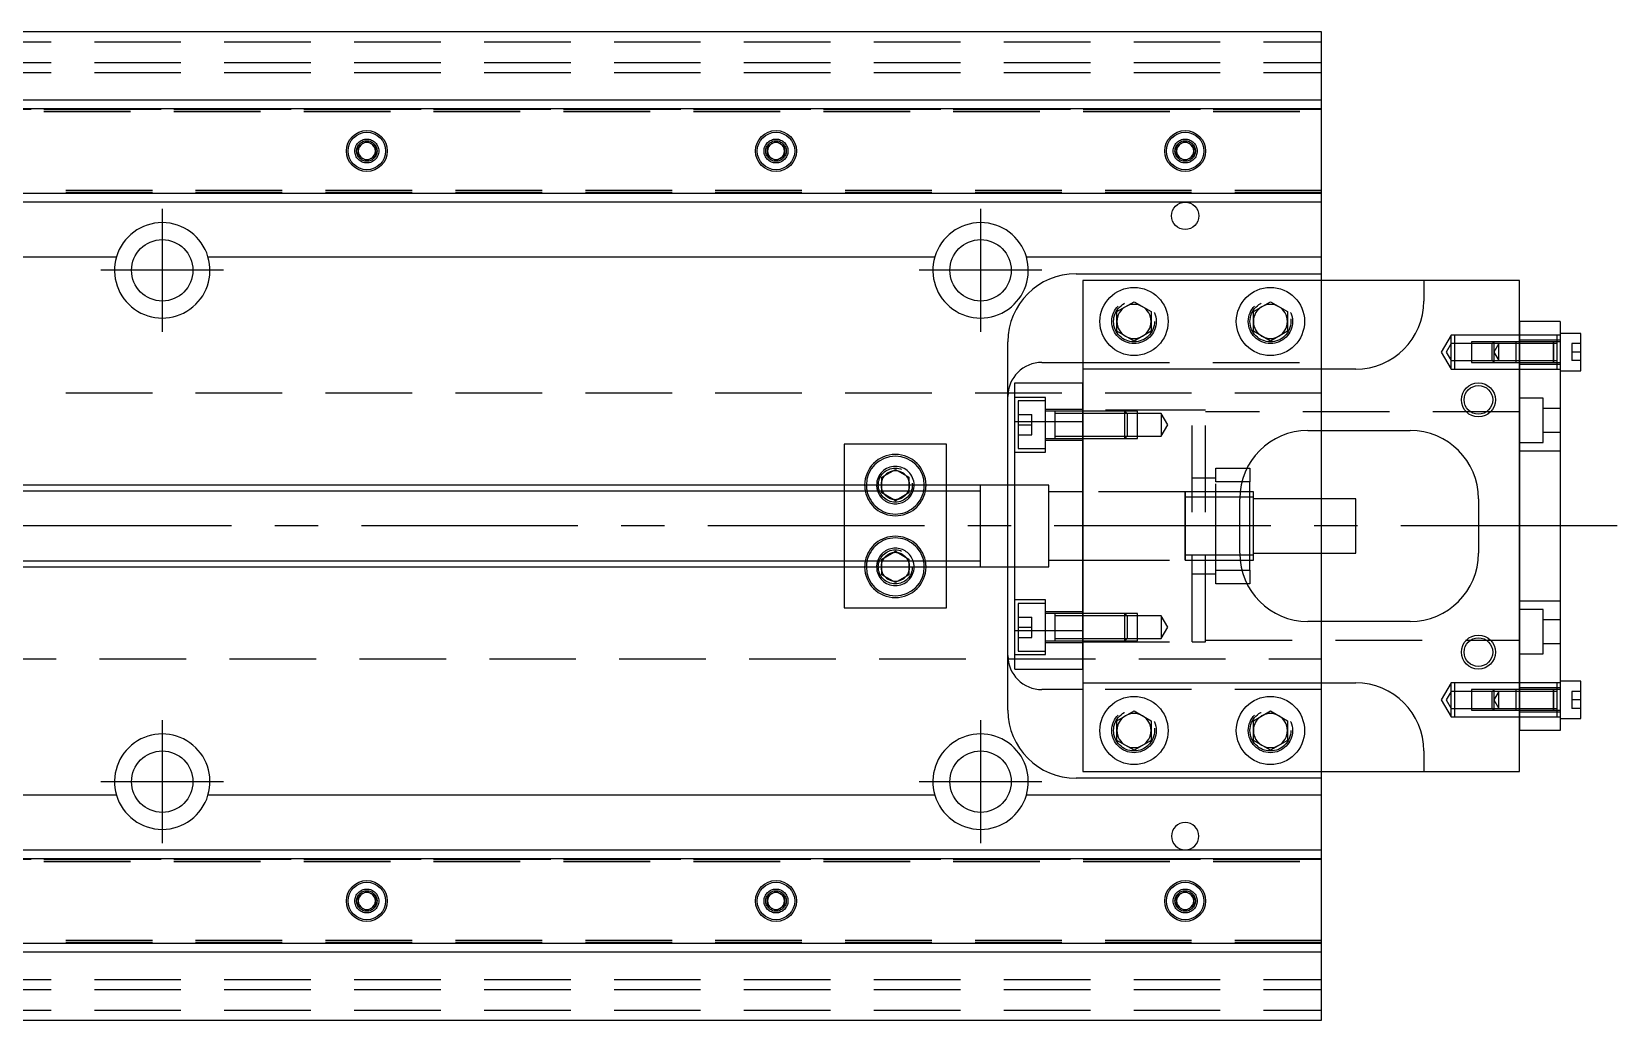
# Model space of a CAD drawing. Extents: x -10 to 776, y -261 to 77.
# Drawn here: x 390.9 to 623.4, y -72.5 to 72.5 of the extents above; entities that cross this region are included whole.
import ezdxf

# ---------------------------------------------------------------- set-up
doc = ezdxf.new("R2010")
doc.units = 0
doc.linetypes.add('CENTER', pattern=[50.8, 31.75, -6.35, 6.35, -6.35])
doc.linetypes.add('DASHED', pattern=[19.05, 12.7, -6.35])
doc.layers.get('0').update_dxf_attribs({"linetype": 'CONTINUOUS'})
doc.layers.add('CENTER', color=1, linetype='CENTER')

msp = doc.modelspace()

# ---------------------------------------------------------------- linework, layer by layer
at = {"color": 7, "linetype": 'CONTINUOUS'}
for p, q in [((580, 72.5), (340, 72.5)), ((580, 62.5), (580, 72.5)), ((340, 62.5), (580, 62.5)), ((340, 61.247728), (580, 61.247728)), ((580, 61.247728), (580, 62.5)), ((580, 48.752272), (580, 61.247728)), ((438.75, 55.721688), (440, 56.443376)), ((440, 56.443376), (441.25, 55.721688)), ((498.75, 55.721688), (500, 56.443376)), ((500, 56.443376), (501.25, 55.721688)), ((558.75, 55.721688), (560, 56.443376)), ((560, 56.443376), (561.25, 55.721688)), ((438.75, 54.278312), (438.75, 55.721688)), ((440, 53.556624), (438.75, 54.278312)), ((441.25, 54.278312), (440, 53.556624)), ((441.25, 55.721688), (441.25, 54.278312)), ((498.75, 54.278312), (498.75, 55.721688)), ((500, 53.556624), (498.75, 54.278312)), ((501.25, 54.278312), (500, 53.556624)), ((501.25, 55.721688), (501.25, 54.278312)), ((558.75, 54.278312), (558.75, 55.721688)), ((560, 53.556624), (558.75, 54.278312)), ((561.25, 54.278312), (560, 53.556624)), ((561.25, 55.721688), (561.25, 54.278312)), ((580, 48.752272), (340, 48.752272)), ((580, 47.5), (340, 47.5)), ((580, 47.5), (580, 48.752272)), ((580, 39.5), (580, 47.5)), ((340, 39.5), (403.291796, 39.5)), ((416.708204, 39.5), (523.291796, 39.5)), ((536.708204, 39.5), (580, 39.5)), ((580, 37), (580, 39.5)), ((544, 37), (580, 37)), ((545, 36), (545, 23)), ((595, 36), (545, 36)), ((580, 36), (580, 37)), ((595, 36), (595, 33)), ((609, 36), (595, 36)), ((609, 30), (609, 36)), ((550, 31.443376), (552.5, 32.886752)), ((552.5, 32.886752), (555, 31.443376)), ((570, 31.443376), (572.5, 32.886752)), ((572.5, 32.886752), (575, 31.443376)), ((550, 28.556624), (550, 31.443376)), ((555, 31.443376), (555, 28.556624)), ((570, 28.556624), (570, 31.443376)), ((575, 31.443376), (575, 28.556624)), ((552.5, 27.113248), (550, 28.556624)), ((555, 28.556624), (552.5, 27.113248)), ((572.5, 27.113248), (570, 28.556624)), ((575, 28.556624), (572.5, 27.113248)), ((615, 30), (609, 30)), ((609, 30), (609, -30)), ((609, -30), (609, 30)), ((615, 30), (615, -30)), ((618, 28.25), (615, 28.25)), ((618, 22.75), (618, 28.25)), ((534, 6), (534, 27)), ((539, 24), (545, 24)), ((535, 21), (545, 21)), ((535, 15.32971), (535, 21)), ((545, 23), (545, 15.32971)), ((585, 23), (545, 23)), ((615, 22.75), (618, 22.75)), ((535, 15.32971), (545, 15.32971)), ((535, -15.32971), (535, 15.32971)), ((545, -15.32971), (545, 15.32971)), ((545, 15.32971), (545, -15.32971)), ((578, 14), (593, 14)), ((580, 4), (580, 14)), ((525, 12), (510, 12)), ((510, 12), (510, 6)), ((525, 6), (525, 12)), ((515.5, 7.1547), (517.5, 8.309402)), ((515.5, 6), (515.5, 7.1547)), ((517.5, 8.309402), (519.5, 7.1547)), ((519.5, 7.1547), (519.5, 6)), ((569.069714, 8.5), (569.5, 8.5)), ((569.5, 8.5), (569.5, 6.5)), ((530, 6), (340, 6)), ((530, 6), (529.995, 6)), ((530, -6.000006), (530, 6.000006)), ((530, 5.125), (530, 6.000006)), ((530, -5.999164), (530, 6)), ((535, 6), (530, 6)), ((530.005, 6), (530, 6)), ((530, -5.125), (530, 5.125)), ((569.5, 6.5), (568.317542, 6.5)), ((569.5, -6.5), (569.5, 6.5)), ((570, 5), (569.5, 5)), ((570, 0), (570, 5)), ((568, -4), (568, 4)), ((569.5, 4.25), (568.003126, 4.25)), ((570, 4.25), (569.5, 4.25)), ((585, 4), (570, 4)), ((585, 0), (585, 4)), ((603, 4), (603, -4)), ((570, -5), (570, 0)), ((585, -4), (585, 0)), ((568.003126, -4.25), (569.5, -4.25)), ((569.5, -4.25), (570, -4.25)), ((570, -4), (585, -4)), ((580, -14), (580, -4)), ((340, -6), (530, -6)), ((510, -6), (510, -12)), ((515.5, -7.1547), (515.5, -6)), ((519.5, -6), (519.5, -7.1547)), ((525, -12), (525, -6)), ((529.995, -6), (530, -6)), ((530, -6.000006), (530, -5.125)), ((530, -6), (530, -5.999164)), ((530, -6), (535, -6)), ((530, -6), (530.005, -6)), ((534, -27), (534, -6)), ((568.317542, -6.5), (569.5, -6.5)), ((569.5, -5), (570, -5)), ((569.5, -6.5), (569.5, -8.5)), ((517.5, -8.309402), (515.5, -7.1547)), ((519.5, -7.1547), (517.5, -8.309402)), ((569.5, -8.5), (569.069714, -8.5)), ((510, -12), (525, -12)), ((535, -21), (535, -15.32971)), ((535, -15.32971), (545, -15.32971)), ((545, -15.32971), (545, -23)), ((593, -14), (578, -14)), ((535, -21), (545, -21)), ((545, -23), (585, -23)), ((545, -23), (545, -36)), ((618, -22.75), (615, -22.75)), ((618, -28.25), (618, -22.75)), ((545, -24), (539, -24)), ((550, -28.556624), (552.5, -27.113248)), ((552.5, -27.113248), (555, -28.556624)), ((570, -28.556624), (572.5, -27.113248)), ((572.5, -27.113248), (575, -28.556624)), ((550, -31.443376), (550, -28.556624)), ((555, -28.556624), (555, -31.443376)), ((570, -31.443376), (570, -28.556624)), ((575, -28.556624), (575, -31.443376)), ((615, -30), (609, -30)), ((609, -36), (609, -30)), ((615, -28.25), (618, -28.25)), ((552.5, -32.886752), (550, -31.443376)), ((555, -31.443376), (552.5, -32.886752)), ((572.5, -32.886752), (570, -31.443376)), ((575, -31.443376), (572.5, -32.886752)), ((595, -33), (595, -36)), ((580, -37), (544, -37)), ((545, -36), (595, -36)), ((580, -37), (580, -36)), ((580, -39.5), (580, -37)), ((595, -36), (609, -36)), ((403.291796, -39.5), (340, -39.5)), ((523.291796, -39.5), (416.708204, -39.5)), ((580, -39.5), (536.708204, -39.5)), ((580, -47.5), (580, -39.5)), ((340, -47.5), (580, -47.5)), ((340, -48.752272), (580, -48.752272)), ((580, -48.752272), (580, -47.5)), ((580, -61.247728), (580, -48.752272)), ((438.75, -54.278312), (440, -53.556624)), ((438.75, -55.721688), (438.75, -54.278312)), ((440, -56.443376), (438.75, -55.721688)), ((440, -53.556624), (441.25, -54.278312)), ((441.25, -55.721688), (440, -56.443376)), ((441.25, -54.278312), (441.25, -55.721688)), ((498.75, -54.278312), (500, -53.556624)), ((498.75, -55.721688), (498.75, -54.278312)), ((500, -56.443376), (498.75, -55.721688)), ((500, -53.556624), (501.25, -54.278312)), ((501.25, -55.721688), (500, -56.443376)), ((501.25, -54.278312), (501.25, -55.721688)), ((558.75, -54.278312), (560, -53.556624)), ((558.75, -55.721688), (558.75, -54.278312)), ((560, -56.443376), (558.75, -55.721688)), ((560, -53.556624), (561.25, -54.278312)), ((561.25, -55.721688), (560, -56.443376)), ((561.25, -54.278312), (561.25, -55.721688)), ((580, -61.247728), (340, -61.247728)), ((580, -62.5), (340, -62.5)), ((580, -62.5), (580, -61.247728)), ((580, -72.5), (580, -62.5)), ((340, -72.5), (580, -72.5))]:
    msp.add_line(p, q, dxfattribs=at)
at = {"color": 3, "linetype": 'DASHED'}
for p, q in [((0, 71), (580, 71)), ((0, 68), (580, 68)), ((0, 66.5), (580, 66.5)), ((335.5, 61.1), (580, 61.1)), ((335.5, 60.8), (580, 60.8)), ((340, 61.1147), (580, 61.1147)), ((441.477374, 55.25955), (441.5, 55)), ((501.477374, 55.25955), (501.5, 55)), ((561.477374, 55.25955), (561.5, 55)), ((580, 49.2), (335.5, 49.2)), ((580, 48.9), (335.5, 48.9)), ((580, 48.8853), (340, 48.8853)), ((580, 24), (580, 36)), ((549.5, 30), (549.520026, 30.346056)), ((575.477798, 30.364306), (575.5, 30)), ((599, 28), (597.556624, 25.5)), ((599, 26.75), (599, 28)), ((599.5, 28), (599, 28)), ((599.5, 28), (599.5, 23)), ((609, 28), (599.5, 28)), ((614.5, 28), (609, 28)), ((614.5, 28), (614.5, 27)), ((615, 28), (614.5, 28)), ((599, 26.75), (598.278312, 25.5)), ((599, 24.25), (599, 26.75)), ((602, 26.75), (599, 26.75)), ((602, 26.999994), (602, 24.000006)), ((605.25, 26.999994), (602, 26.999994)), ((605, 26.75), (602, 26.75)), ((605.25, 27), (605, 26.75)), ((605, 24.25), (605, 26.75)), ((609, 26.75), (605, 26.75)), ((605.25, 27), (605.25, 24)), ((609, 27), (605.25, 27)), ((609, 26.999994), (605.25, 26.999994)), ((606, 26.75), (605.278312, 25.5)), ((606, 24.25), (606, 26.75)), ((608.5, 26.999994), (608.5, 26.75)), ((608.5, 26.75), (608.5, 24.25)), ((615, 27.25), (609, 27.25)), ((614, 27), (609, 27)), ((614, 26.75), (609, 26.75)), ((614, 27), (613.995, 27)), ((614, 23.999994), (614, 27.000006)), ((614, 23.999994), (614, 27.000006)), ((614, 26.75), (614, 27.000006)), ((614, 26.875392), (614, 27)), ((614.005, 27), (614, 27)), ((615, 27), (614, 27)), ((614, 27), (614, 26.875392)), ((614, 24.124608), (614, 26.875392)), ((614, 26.875392), (614, 25.498804)), ((614, 24.25), (614, 26.75)), ((614.5, 26.75), (614, 26.75)), ((614.5, 27), (614.5, 24)), ((616.7, 26.75), (616.7, 25.5)), ((618, 26.75), (616.7, 26.75)), ((545, 24), (580, 24)), ((580, 23), (580, 24)), ((597.556624, 25.5), (599, 23)), ((598.278312, 25.5), (599, 24.25)), ((599, 23), (599, 24.25)), ((599, 24.25), (602, 24.25)), ((602, 24.25), (605, 24.25)), ((602, 24.000006), (605.25, 24.000006)), ((605, 24.25), (609, 24.25)), ((605, 24.25), (605.25, 24)), ((605.25, 24.000006), (609, 24.000006)), ((605.25, 24), (609, 24)), ((605.278312, 25.5), (606, 24.25)), ((608.5, 24.25), (608.5, 24.000006)), ((609, 24.25), (614, 24.25)), ((609, 24), (614, 24)), ((609, 23.75), (615, 23.75)), ((613.995, 24), (614, 24)), ((614, 25.498804), (614, 24.124608)), ((614, 23.999994), (614, 24.25)), ((614, 24.25), (614.5, 24.25)), ((614, 24), (614, 24.124608)), ((614, 24.124608), (614, 24)), ((614, 24), (614.005, 24)), ((614, 24), (615, 24)), ((614.5, 24), (614.5, 23)), ((616.7, 25.5), (616.7, 24.25)), ((618, 25.5), (616.7, 25.5)), ((618, 24.25), (616.7, 24.25)), ((545, 15.32971), (545, 21)), ((580, 14), (580, 23)), ((599, 23), (599.5, 23)), ((599.5, 23), (609, 23)), ((609, 23), (614.5, 23)), ((614.5, 23), (615, 23)), ((580, 19.5), (76.969694, 19.5)), ((539.5, 18.849242), (535, 18.849242)), ((539.5, 10.849242), (539.5, 18.849242)), ((612.5, 18.75), (609, 18.75)), ((612.5, 12.25), (612.5, 18.75)), ((535.5, 18.349242), (535.5, 11.349242)), ((539.5, 18.349242), (535.5, 18.349242)), ((535.5, 16.349242), (537.5, 16.349242)), ((537.5, 14.849242), (537.5, 16.349242)), ((545, 17.099242), (539.5, 17.099242)), ((540.9, 16.849242), (539.5, 16.849242)), ((540.9, 16.849242), (540.895, 16.849242)), ((540.9, 16.849248), (540.9, 12.849238)), ((540.9, 16.849248), (540.9, 12.849238)), ((540.9, 16.849242), (540.9, 16.63278)), ((540.905, 16.849242), (540.9, 16.849242)), ((545, 16.849242), (540.9, 16.849242)), ((540.9, 16.63278), (540.9, 13.065704)), ((545, 16.499242), (540.9, 16.499242)), ((561, 17), (545, 17)), ((551.15, 16.849242), (545, 16.849242)), ((551.150006, 16.849238), (545, 16.849238)), ((551.5, 16.499242), (545, 16.499242)), ((551.15, 12.849242), (551.15, 16.849242)), ((551.5, 16.499242), (551.15, 16.849242)), ((553, 16.849238), (551.150006, 16.849238)), ((551.5, 16.499242), (551.5, 13.199242)), ((553, 16.499242), (551.5, 16.499242)), ((553, 12.849248), (553, 16.849238)), ((556.5, 16.499242), (553, 16.499242)), ((556.5, 16.499242), (556.5, 13.199242)), ((557.452628, 14.849242), (556.5, 16.499242)), ((561, -17), (561, 17)), ((563, 17), (561, 17)), ((563, -17), (563, 17)), ((609, 16.75), (563, 16.75)), ((615, 17.25), (612.5, 17.25)), ((535.5, 14.849242), (537.5, 14.849242)), ((537.5, 13.349242), (537.5, 14.849242)), ((556.5, 13.199242), (557.452628, 14.849242)), ((535.5, 13.349242), (537.5, 13.349242)), ((539.5, 12.849242), (540.9, 12.849242)), ((539.5, 12.599242), (545, 12.599242)), ((540.895, 12.849242), (540.9, 12.849242)), ((540.9, 13.199242), (545, 13.199242)), ((540.9, 13.065704), (540.9, 12.849242)), ((540.9, 12.849242), (540.905, 12.849242)), ((540.9, 12.849242), (545, 12.849242)), ((545, 13.199242), (551.5, 13.199242)), ((545, 12.849248), (551.150006, 12.849248)), ((545, 12.849242), (551.15, 12.849242)), ((551.15, 12.849242), (551.5, 13.199242)), ((551.150006, 12.849248), (553, 12.849248)), ((551.5, 13.199242), (553, 13.199242)), ((553, 13.199242), (556.5, 13.199242)), ((609, 12.25), (612.5, 12.25)), ((612.5, 13.75), (615, 13.75)), ((535, 10.849242), (539.5, 10.849242)), ((535.5, 11.349242), (539.5, 11.349242)), ((615, 11), (609, 11)), ((564.5, 7), (561, 7)), ((564.5, 8.5), (569.069714, 8.5)), ((564.5, 6.5), (564.5, 8.5)), ((510, 6), (510, 5.125)), ((510, 5.125), (510, -5.125)), ((515.5, 5.125), (515.5, 6)), ((515.5, 4.8453), (515.5, 5.125)), ((517.5, 3.690598), (515.5, 4.8453)), ((519.5, 4.8453), (517.5, 3.690598)), ((519.5, 6), (519.5, 5.125)), ((519.5, 5.125), (519.5, 4.8453)), ((519.983582, 6.286038), (520, 6)), ((525, 5.125), (525, 6)), ((525, -5.125), (525, 5.125)), ((534, -6), (534, 6)), ((540, 6), (535, 6)), ((540, 0), (540, 6)), ((545, 5), (540, 5)), ((560.005, 5), (545, 5)), ((564.5, 5), (559.995, 5)), ((560, -5.000006), (560, 5.000006)), ((560, 4.43509), (560, 5)), ((560, 5), (560, 4.435078)), ((568.317542, 6.5), (564.5, 6.5)), ((564.5, -6.5), (564.5, 6.5)), ((568.050126, 5), (564.5, 5)), ((569.5, 5), (568.050126, 5)), ((560, 4.435078), (560, -4.435962)), ((564.5, 4.25), (560, 4.25)), ((568.003126, 4.25), (564.5, 4.25)), ((580, -4), (580, 4)), ((540, -6), (540, 0)), ((515.5, -4.8453), (517.5, -3.690598)), ((517.5, -3.690598), (519.5, -4.8453)), ((560, -4.25), (564.5, -4.25)), ((560, -4.998998), (560, -4.435962)), ((560, -4.435962), (560, -5)), ((564.5, -4.25), (568.003126, -4.25)), ((510, -5.125), (510, -6)), ((515, -6), (515.018502, -5.696412)), ((515.5, -5.125), (515.5, -4.8453)), ((515.5, -6), (515.5, -5.125)), ((519.5, -4.8453), (519.5, -5.125)), ((519.5, -5.125), (519.5, -6)), ((525, -6), (525, -5.125)), ((535, -6), (540, -6)), ((540, -5), (545, -5)), ((545, -5), (560.005, -5)), ((559.995, -5), (564.5, -5)), ((560, -5), (560, -4.998998)), ((564.5, -5), (568.050126, -5)), ((564.5, -6.5), (568.317542, -6.5)), ((564.5, -8.5), (564.5, -6.5)), ((568.050126, -5), (569.5, -5)), ((561, -7), (564.5, -7)), ((569.069714, -8.5), (564.5, -8.5)), ((539.5, -10.849242), (535, -10.849242)), ((535.5, -11.349242), (535.5, -18.349242)), ((539.5, -11.349242), (535.5, -11.349242)), ((539.5, -18.849242), (539.5, -10.849242)), ((609, -11), (615, -11)), ((535.5, -13.349242), (537.5, -13.349242)), ((537.5, -14.849242), (537.5, -13.349242)), ((545, -12.599242), (539.5, -12.599242)), ((540.9, -12.849242), (539.5, -12.849242)), ((540.9, -12.849242), (540.895, -12.849242)), ((540.9, -12.849238), (540.9, -16.849248)), ((540.9, -12.849242), (540.9, -13.065704)), ((545, -12.849242), (540.9, -12.849242)), ((540.905, -12.849242), (540.9, -12.849242)), ((540.9, -13.065704), (540.9, -16.63278)), ((545, -13.199242), (540.9, -13.199242)), ((551.15, -12.849242), (545, -12.849242)), ((551.150006, -12.849248), (545, -12.849248)), ((551.5, -13.199242), (545, -13.199242)), ((551.15, -16.849242), (551.15, -12.849242)), ((551.5, -13.199242), (551.15, -12.849242)), ((553, -12.849248), (551.150006, -12.849248)), ((551.5, -13.199242), (551.5, -16.499242)), ((553, -13.199242), (551.5, -13.199242)), ((553, -16.849238), (553, -12.849248)), ((556.5, -13.199242), (553, -13.199242)), ((556.5, -13.199242), (556.5, -16.499242)), ((557.452628, -14.849242), (556.5, -13.199242)), ((612.5, -12.25), (609, -12.25)), ((612.5, -18.75), (612.5, -12.25)), ((615, -13.75), (612.5, -13.75)), ((535.5, -14.849242), (537.5, -14.849242)), ((537.5, -16.349242), (537.5, -14.849242)), ((545, -21), (545, -15.32971)), ((556.5, -16.499242), (557.452628, -14.849242)), ((580, -23), (580, -14)), ((535.5, -16.349242), (537.5, -16.349242)), ((535.5, -18.349242), (539.5, -18.349242)), ((539.5, -16.849242), (540.9, -16.849242)), ((539.5, -17.099242), (545, -17.099242)), ((540.895, -16.849242), (540.9, -16.849242)), ((540.9, -16.499242), (545, -16.499242)), ((540.9, -16.63278), (540.9, -16.849242)), ((540.9, -16.849242), (545, -16.849242)), ((540.9, -16.849242), (540.905, -16.849242)), ((545, -16.499242), (551.5, -16.499242)), ((545, -16.849238), (551.150006, -16.849238)), ((545, -16.849242), (551.15, -16.849242)), ((545, -17), (561, -17)), ((551.15, -16.849242), (551.5, -16.499242)), ((551.150006, -16.849238), (553, -16.849238)), ((551.5, -16.499242), (553, -16.499242)), ((553, -16.499242), (556.5, -16.499242)), ((561, -17), (563, -17)), ((563, -16.75), (609, -16.75)), ((612.5, -17.25), (615, -17.25)), ((76.969694, -19.5), (580, -19.5)), ((535, -18.849242), (539.5, -18.849242)), ((609, -18.75), (612.5, -18.75)), ((580, -24), (580, -23)), ((599, -23), (597.556624, -25.5)), ((599, -24.25), (599, -23)), ((599.5, -23), (599, -23)), ((599.5, -23), (599.5, -28)), ((609, -23), (599.5, -23)), ((614.5, -23), (609, -23)), ((614.5, -23), (614.5, -24)), ((615, -23), (614.5, -23)), ((580, -24), (545, -24)), ((580, -36), (580, -24)), ((597.556624, -25.5), (599, -28)), ((599, -24.25), (598.278312, -25.5)), ((598.278312, -25.5), (599, -26.75)), ((599, -26.75), (599, -24.25)), ((602, -24.25), (599, -24.25)), ((605.25, -24.000002), (602, -24.000006)), ((602, -24.000006), (602, -26.999994)), ((605, -24.25), (602, -24.25)), ((605.25, -24), (605, -24.25)), ((605, -26.75), (605, -24.25)), ((609, -24.25), (605, -24.25)), ((605.25, -24), (605.25, -27)), ((609, -24), (605.25, -24)), ((609, -24.000006), (605.25, -24.000002)), ((606, -24.25), (605.278312, -25.5)), ((605.278312, -25.5), (606, -26.75)), ((606, -26.75), (606, -24.25)), ((608.5, -24.000006), (608.5, -24.25)), ((608.5, -24.25), (608.5, -26.75)), ((615, -23.75), (609, -23.75)), ((614, -24), (609, -24)), ((614, -24.25), (609, -24.25)), ((614, -24), (613.995, -24)), ((614, -27.000006), (614, -23.999994)), ((614, -26.99949), (614, -23.999994)), ((614, -24.124608), (614, -24)), ((615, -24), (614, -24)), ((614.005, -24), (614, -24)), ((614, -24), (614, -24.124608)), ((614, -26.875392), (614, -24.124608)), ((614, -24.124608), (614, -25.501196)), ((614.5, -24.25), (614, -24.25)), ((614, -25.501196), (614, -26.875392)), ((614.5, -24), (614.5, -27)), ((616.7, -24.25), (616.7, -25.5)), ((618, -24.25), (616.7, -24.25)), ((618, -25.5), (616.7, -25.5)), ((616.7, -25.5), (616.7, -26.75)), ((599, -28), (599, -26.75)), ((599, -26.75), (602, -26.75)), ((602, -26.75), (605, -26.75)), ((602, -26.999994), (605.25, -26.999998)), ((605, -26.75), (609, -26.75)), ((605, -26.75), (605.25, -27)), ((605.25, -26.999998), (609, -26.999994)), ((605.25, -27), (609, -27)), ((608.5, -26.75), (608.5, -26.999994)), ((609, -26.75), (614, -26.75)), ((609, -27), (614, -27)), ((609, -27.25), (615, -27.25)), ((613.995, -27), (614, -27)), ((614, -26.75), (614.5, -26.75)), ((614, -27), (614, -26.875392)), ((614, -26.875392), (614, -27)), ((614, -27.000006), (614, -26.99949)), ((614, -27), (615, -27)), ((614, -27), (614.005, -27)), ((614.5, -27), (614.5, -28)), ((618, -26.75), (616.7, -26.75)), ((555.477798, -29.635694), (555.5, -30)), ((569.5, -30), (569.520026, -29.653944)), ((599, -28), (599.5, -28)), ((599.5, -28), (609, -28)), ((609, -28), (614.5, -28)), ((614.5, -28), (615, -28)), ((335.5, -48.9), (580, -48.9)), ((335.5, -49.2), (580, -49.2)), ((340, -48.8853), (580, -48.8853)), ((441.477374, -54.74045), (441.5, -55)), ((501.477374, -54.74045), (501.5, -55)), ((561.477374, -54.74045), (561.5, -55)), ((580, -60.8), (335.5, -60.8)), ((580, -61.1), (335.5, -61.1)), ((580, -61.1147), (340, -61.1147)), ((0, -66.5), (580, -66.5)), ((0, -68), (580, -68)), ((0, -71), (580, -71))]:
    msp.add_line(p, q, dxfattribs=at)
at = {"color": 3, "linetype": 'CONTINUOUS'}
for p, q in [((530, 5.125), (340, 5.125)), ((340, -5.125), (530, -5.125))]:
    msp.add_line(p, q, dxfattribs=at)
at = {"color": 7, "linetype": 'CONTINUOUS'}
for centre, radius in [((440, 55), 3), ((440, 55), 2.75), ((500, 55), 3), ((500, 55), 2.75), ((560, 55), 3), ((560, 55), 2.75), ((560, 45.5), 2), ((410, 37.5), 4.5), ((530, 37.5), 4.5), ((552.5, 30), 5), ((572.5, 30), 5), ((603, 18.5), 2.1), ((603, -18.5), 2.1), ((552.5, -30), 5), ((572.5, -30), 5), ((410, -37.5), 4.5), ((530, -37.5), 4.5), ((440, -55), 3), ((440, -55), 2.75), ((500, -55), 3), ((500, -55), 2.75), ((560, -55), 3), ((560, -55), 2.75)]:
    msp.add_circle(centre, radius, dxfattribs=at)
at = {"color": 3, "linetype": 'DASHED'}
for centre, radius in [((440, 55), 1.75), ((440, 55), 1.5), ((500, 55), 1.75), ((500, 55), 1.5), ((560, 55), 1.75), ((560, 55), 1.5), ((552.5, 30), 3.25), ((552.5, 30), 3), ((572.5, 30), 3.25), ((572.5, 30), 3), ((517.5, 6), 2.5), ((517.5, -6), 2.5), ((552.5, -30), 3.25), ((552.5, -30), 3), ((572.5, -30), 3.25), ((572.5, -30), 3), ((440, -55), 1.75), ((500, -55), 1.75), ((560, -55), 1.75), ((440, -55), 1.5), ((500, -55), 1.5), ((560, -55), 1.5)]:
    msp.add_circle(centre, radius, dxfattribs=at)
at = {"color": 3, "linetype": 'CONTINUOUS'}
for centre in [(603, 18.5), (603, -18.5)]:
    msp.add_circle(centre, 2.5, dxfattribs=at)
at = {"color": 7, "linetype": 'CONTINUOUS'}
for centre, radius, start, end in [((440, 55), 1.25, 120, 180), ((440, 55), 1.25, 60, 120), ((440, 55), 1.25, 0, 60), ((500, 55), 1.25, 120, 180), ((500, 55), 1.25, 60, 120), ((500, 55), 1.25, 0, 60), ((560, 55), 1.25, 120, 180), ((560, 55), 1.25, 60, 120), ((560, 55), 1.25, 0, 60), ((440, 55), 1.25, 180, 240), ((440, 55), 1.25, 240, 300), ((440, 55), 1.25, 300, 0), ((500, 55), 1.25, 180, 240), ((500, 55), 1.25, 240, 300), ((500, 55), 1.25, 300, 0), ((560, 55), 1.25, 180, 240), ((560, 55), 1.25, 240, 300), ((560, 55), 1.25, 300, 0), ((410, 37.5), 7, 16.60155, 163.39845), ((530, 37.5), 7, 16.60155, 163.39845), ((410, 37.5), 7, 163.39845, 16.60155), ((530, 37.5), 7, 163.39845, 16.60155), ((544, 27), 10, 90, 180), ((585, 33), 10, 270, 0), ((552.5, 30), 2.5, 120, 180), ((552.5, 30), 2.5, 60, 120), ((552.5, 30), 2.5, 0, 60), ((572.5, 30), 2.5, 120, 180), ((572.5, 30), 2.5, 60, 120), ((572.5, 30), 2.5, 0, 60), ((552.5, 30), 2.5, 180, 240), ((552.5, 30), 2.5, 300, 0), ((572.5, 30), 2.5, 180, 240), ((572.5, 30), 2.5, 300, 0), ((552.5, 30), 2.5, 240, 300), ((572.5, 30), 2.5, 240, 300), ((539, 19), 5, 90, 180), ((578, 4), 10, 90, 180), ((593, 4), 10, 0, 90), ((517.5, 6), 4.5, 0, 180), ((517.5, 6), 4.25, 0, 180), ((517.5, 6), 2.1, 137.75279, 162.24721), ((517.5, 6), 2.1, 102.24721, 137.75279), ((517.5, 6), 2.1, 77.75279, 102.24721), ((517.5, 6), 2.1, 42.24721, 77.75279), ((517.5, 6), 2.1, 17.75279, 42.24721), ((517.5, 6), 2.1, 162.24721, 180), ((517.5, 6), 2.1, 0, 17.75279), ((578, -4), 10, 180, 270), ((593, -4), 10, 270, 0), ((517.5, -6), 4.5, 180, 0), ((517.5, -6), 4.25, 180, 0), ((517.5, -6), 2.1, 180, 197.75279), ((517.5, -6), 2.1, 197.75279, 222.24721), ((517.5, -6), 2.1, 317.75279, 342.24721), ((517.5, -6), 2.1, 342.24721, 0), ((517.5, -6), 2.1, 222.24721, 257.75279), ((517.5, -6), 2.1, 257.75279, 282.24721), ((517.5, -6), 2.1, 282.24721, 317.75279), ((539, -19), 5, 180, 270), ((585, -33), 10, 0, 90), ((544, -27), 10, 180, 270), ((552.5, -30), 2.5, 120, 180), ((552.5, -30), 2.5, 60, 120), ((552.5, -30), 2.5, 0, 60), ((572.5, -30), 2.5, 120, 180), ((572.5, -30), 2.5, 60, 120), ((572.5, -30), 2.5, 0, 60), ((552.5, -30), 2.5, 180, 240), ((552.5, -30), 2.5, 300, 0), ((572.5, -30), 2.5, 180, 240), ((572.5, -30), 2.5, 300, 0), ((410, -37.5), 7, 343.39845, 196.60155), ((530, -37.5), 7, 343.39845, 196.60155), ((552.5, -30), 2.5, 240, 300), ((572.5, -30), 2.5, 240, 300), ((410, -37.5), 7, 196.60155, 343.39845), ((530, -37.5), 7, 196.60155, 343.39845), ((560, -45.5), 2, 90, 270), ((560, -45.5), 2, 270, 90), ((440, -55), 1.25, 120, 180), ((440, -55), 1.25, 180, 240), ((440, -55), 1.25, 60, 120), ((440, -55), 1.25, 0, 60), ((440, -55), 1.25, 300, 0), ((500, -55), 1.25, 120, 180), ((500, -55), 1.25, 180, 240), ((500, -55), 1.25, 60, 120), ((500, -55), 1.25, 0, 60), ((500, -55), 1.25, 300, 0), ((560, -55), 1.25, 120, 180), ((560, -55), 1.25, 180, 240), ((560, -55), 1.25, 60, 120), ((560, -55), 1.25, 0, 60), ((560, -55), 1.25, 300, 0), ((440, -55), 1.25, 240, 300), ((500, -55), 1.25, 240, 300), ((560, -55), 1.25, 240, 300)]:
    msp.add_arc(centre, radius, start, end, dxfattribs=at)
at = {"color": 3, "linetype": 'DASHED'}
for centre, radius, start, end in [((517.5, 6), 2.75, 0, 180), ((517.5, 6), 4.5, 180, 191.212271), ((517.5, 6), 4.5, 191.212271, 348.787729), ((517.5, 6), 4.25, 180, 191.881156), ((517.5, 6), 4.25, 191.881156, 348.118844), ((517.5, 6), 2.75, 180, 198.553005), ((517.5, 6), 2.75, 198.553005, 341.446995), ((517.5, 6), 2.1, 180, 197.75279), ((517.5, 6), 2.1, 197.75279, 204.624318), ((517.5, 6), 2.1, 204.624318, 222.24721), ((517.5, 6), 2.1, 317.75279, 335.375682), ((517.5, 6), 2.1, 335.375682, 342.24721), ((517.5, 6), 2.1, 342.24721, 0), ((517.5, 6), 2.75, 341.446995, 0), ((517.5, 6), 4.25, 348.118844, 0), ((517.5, 6), 4.5, 348.787729, 0), ((517.5, 6), 2.1, 222.24721, 257.75279), ((517.5, 6), 2.1, 257.75279, 282.24721), ((517.5, 6), 2.1, 282.24721, 317.75279), ((517.5, -6), 4.5, 11.212271, 168.787729), ((517.5, -6), 4.25, 11.881156, 168.118844), ((517.5, -6), 2.75, 18.553005, 161.446995), ((517.5, -6), 2.1, 137.75279, 155.375682), ((517.5, -6), 2.1, 102.24721, 137.75279), ((517.5, -6), 2.1, 77.75279, 102.24721), ((517.5, -6), 2.1, 42.24721, 77.75279), ((517.5, -6), 2.1, 24.624318, 42.24721), ((517.5, -6), 4.5, 168.787729, 180), ((517.5, -6), 4.25, 168.118844, 180), ((517.5, -6), 2.75, 161.446995, 180), ((517.5, -6), 2.75, 180, 0), ((517.5, -6), 2.1, 162.24721, 180), ((517.5, -6), 2.1, 155.375682, 162.24721), ((517.5, -6), 2.1, 17.75279, 24.624318), ((517.5, -6), 2.1, 0, 17.75279), ((517.5, -6), 2.75, 0, 18.553005), ((517.5, -6), 4.25, 0, 11.881156), ((517.5, -6), 4.5, 0, 11.212271)]:
    msp.add_arc(centre, radius, start, end, dxfattribs=at)
at = {"layer": 'CENTER', "color": 1, "linetype": 'CENTER'}
for p, q in [((410, 46.5), (410, 28.5)), ((530, 46.5), (530, 28.5)), ((419, 37.5), (401, 37.5)), ((539, 37.5), (521, 37.5)), ((623.361871, 0), (-10.32213, 0)), ((410, -28.5), (410, -46.5)), ((530, -28.5), (530, -46.5)), ((419, -37.5), (401, -37.5)), ((539, -37.5), (521, -37.5))]:
    msp.add_line(p, q, dxfattribs=at)

doc.saveas('drawing.dxf')
